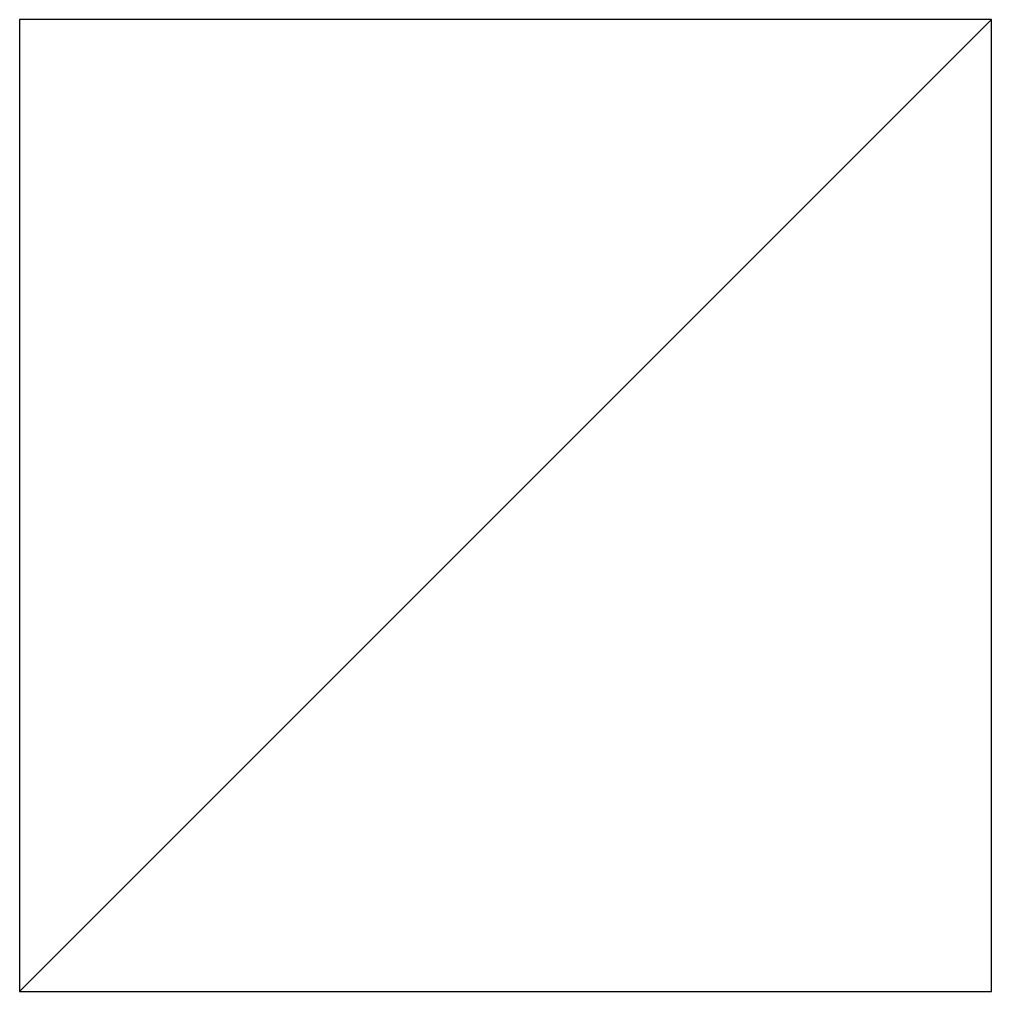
# Model space of a CAD drawing. Header units: millimetres. Extents: x -1 to 1, y 0 to 2.
import ezdxf

# ---------------------------------------------------------------- set-up
doc = ezdxf.new("R2010")
doc.units = ezdxf.units.MM
doc.layers.add('jidou1', color=3, linetype='Continuous')

msp = doc.modelspace()

# ---------------------------------------------------------------- linework, layer by layer
at = {"layer": 'jidou1', "color": 3, "linetype": 'Continuous'}
msp.add_line((-1, 0), (1, 2), dxfattribs=at)
msp.add_lwpolyline([(-1, 0), (1, 0), (1, 2), (-1, 2)], close=True, dxfattribs=at)

doc.saveas('drawing.dxf')
